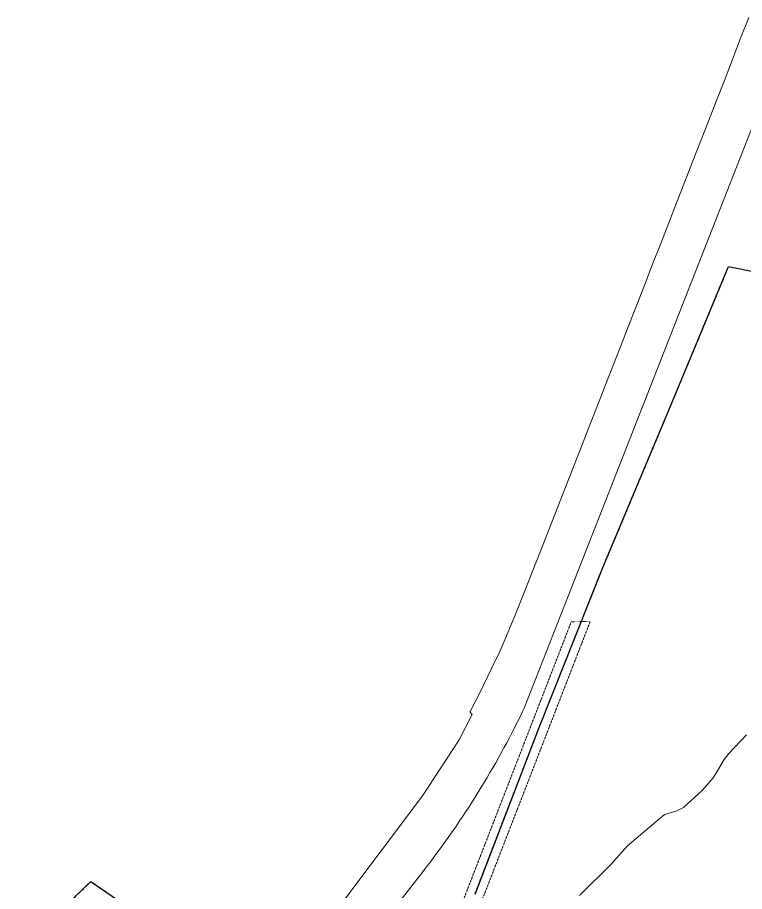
# Model space of a CAD drawing. Header units: metres. Extents: x 305150 to 308746, y 6239745 to 6243198.
# Drawn here: x 307002 to 307507, y 6241824 to 6242432 of the extents above; entities that cross this region are included whole.
import ezdxf

# ---------------------------------------------------------------- set-up
doc = ezdxf.new("R2010")
doc.units = ezdxf.units.M
for name, pattern in [('Cable Exist OH', [1, 1, 0]), ('HIDDEN', [0.375, 0.25, -0.125]), ('HIDDEN2', [0.1875, 0.125, -0.0625])]:
    doc.linetypes.add(name, pattern=pattern)
doc.layers.add('Cadastre Land Parcels_SP_EXT', color=9, linetype='Continuous', lineweight=5)
doc.layers.add('Cadastre Other Property_SP_EXT', color=9, linetype='HIDDEN', lineweight=5)
doc.layers.add('Mains_HV_EXT', color=7, linetype='Continuous')
doc.layers.add('Mains_TR_EXT', color=7, linetype='Continuous')
doc.styles.get("Standard").update_dxf_attribs({"font": 'arial.ttf'})
doc.linetypes.add('Cable E OH', pattern='A,9.4,["E",Standard,S=1.7,R=0,X=0,Y=-1],0', length=9.4)

msp = doc.modelspace()

# ---------------------------------------------------------------- linework, layer by layer
at = {"layer": 'Cadastre Land Parcels_SP_EXT', "linetype": 'Continuous'}
for points in [[(307509.81, 6242431.73), (307504.11, 6242417.24), (307498.44, 6242402.57), (307492.79, 6242388.05), (307487.3, 6242373.99), (307481.76, 6242359.79), (307476.24, 6242345.64), (307470.71, 6242331.46), (307465.14, 6242317.18), (307459.62, 6242303.05), (307454.12, 6242288.94), (307448.58, 6242274.72), (307442.98, 6242260.37), (307437.46, 6242246.21), (307431.97, 6242232.13), (307426.39, 6242217.84), (307420.82, 6242203.56), (307415.33, 6242189.48), (307409.78, 6242175.26), (307404.25, 6242161.08), (307398.72, 6242146.91), (307393.22, 6242132.6), (307387.51, 6242118.46), (307362.57, 6242054.52), (307361.9, 6242052.84), (307354.78, 6242034.45), (307346.91, 6242014.76), (307339.56, 6241997.67), (307336.94, 6241991.23), (307331.37, 6241979.89), (307322.74, 6241962), (307316.18, 6241949.57), (307316.06, 6241949.33), (307317.69, 6241947.48), (307308.52, 6241929.81), (307283.07, 6241890.95), (307171.77, 6241742.62)], [(307520.55, 6242377.31), (307379.26, 6242016.73), (307353.86, 6241951.91), (307352.46, 6241949.01), (307350.71, 6241945.45), (307348.94, 6241941.91), (307347.15, 6241938.37), (307345.34, 6241934.84), (307343.5, 6241931.33), (307341.64, 6241927.82), (307339.76, 6241924.33), (307337.85, 6241920.85), (307335.93, 6241917.39), (307333.98, 6241913.93), (307332.01, 6241910.49), (307330.02, 6241907.06), (307328, 6241903.64), (307325.97, 6241900.24), (307323.91, 6241896.85), (307321.83, 6241893.47), (307319.73, 6241890.1), (307317.61, 6241886.75), (307315.47, 6241883.41), (307313.31, 6241880.09), (307311.13, 6241876.78), (307308.92, 6241873.48), (307306.69, 6241870.2), (307304.45, 6241866.93), (307302.18, 6241863.67), (307299.89, 6241860.43), (307297.58, 6241857.21), (307295.26, 6241854), (307292.91, 6241850.8), (307290.54, 6241847.62), (307288.15, 6241844.45), (307285.74, 6241841.3), (307283.31, 6241838.17), (307207.39, 6241740.99)], [(307207.39, 6241740.99), (307283.31, 6241838.17), (307285.74, 6241841.3), (307288.15, 6241844.45), (307290.54, 6241847.62), (307292.91, 6241850.8), (307295.26, 6241854), (307297.58, 6241857.21), (307299.89, 6241860.43), (307302.18, 6241863.67), (307304.45, 6241866.93), (307306.69, 6241870.2), (307308.92, 6241873.48), (307311.13, 6241876.78), (307313.31, 6241880.09), (307315.47, 6241883.41), (307317.61, 6241886.75), (307319.73, 6241890.1), (307321.83, 6241893.47), (307323.91, 6241896.85), (307325.97, 6241900.24), (307328, 6241903.64), (307330.02, 6241907.06), (307332.01, 6241910.49), (307333.98, 6241913.93), (307335.93, 6241917.39), (307337.85, 6241920.85), (307339.76, 6241924.33), (307341.64, 6241927.82), (307343.5, 6241931.33), (307345.34, 6241934.84), (307347.15, 6241938.37), (307348.94, 6241941.91), (307350.71, 6241945.45), (307352.46, 6241949.01), (307353.86, 6241951.91), (307379.26, 6242016.73), (307520.55, 6242377.31)], [(307392.08, 6241821.6), (307414.16, 6241843.5), (307425.52, 6241856.24), (307451.16, 6241878.01), (307459.76, 6241880.41), (307464.5, 6241882.95), (307477.5, 6241894.9), (307485.07, 6241903.5), (307487.64, 6241907.72), (307492.57, 6241916.17), (307495.95, 6241920.41), (307508.22, 6241933.37)]]:
    msp.add_lwpolyline(points, dxfattribs=at)
at = {"layer": 'Cadastre Other Property_SP_EXT', "linetype": 'HIDDEN2'}
msp.add_lwpolyline([(307386.45, 6242011.82), (307245.58, 6241648.42), (307254.46, 6241637.8), (307399.63, 6242012.08), (307386.45, 6242011.82)], close=True, dxfattribs=at)
at = {"layer": 'Mains_HV_EXT', "linetype": 'Cable E OH'}
for points in [[(307319.64, 6241822.65), (307364.22, 6241938.51), (307408.43, 6242049.49), (307455.38, 6242161.6), (307495.73, 6242258.65), (307613.53, 6242234.94)], [(307001.91, 6241782.54), (307052.82, 6241831.39), (307098.98, 6241799.67)]]:
    msp.add_lwpolyline(points, dxfattribs=at)
at = {"layer": 'Mains_TR_EXT', "linetype": 'Cable Exist OH'}
for points in [[(307319.64, 6241822.65), (307364.22, 6241938.51), (307408.43, 6242049.49), (307455.38, 6242161.6), (307495.73, 6242258.65)], [(307001.91, 6241782.54), (307052.82, 6241831.39), (307098.98, 6241799.67)]]:
    msp.add_lwpolyline(points, dxfattribs=at)

doc.saveas('drawing.dxf')
